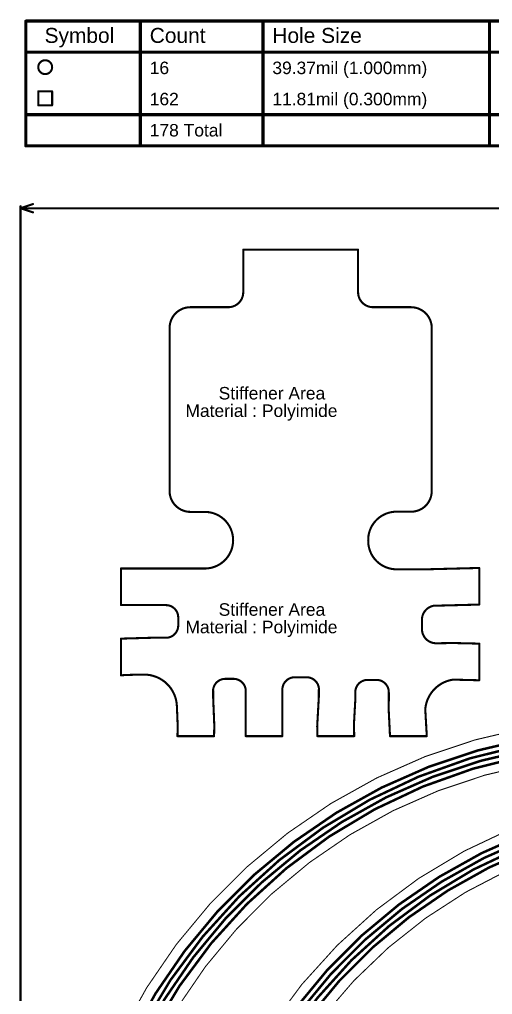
# Model space of a CAD drawing. Header units: inches. Extents: x -17 to 349, y -40 to 215.
# Drawn here: x -2.6 to 55.1, y 96.2 to 215.3 of the extents above; entities that cross this region are included whole.
import ezdxf

# ---------------------------------------------------------------- set-up
doc = ezdxf.new("R2010")
doc.units = ezdxf.units.IN
for name, color, linetype in [('Board Outline', 216, 'Continuous'), ('Bottom Layer', 5, 'Continuous'), ('Dimension', 6, 'Continuous'), ('Drill Drawing', 1, 'Continuous'), ('Fabrication', 76, 'Continuous')]:
    doc.layers.add(name, color=color, linetype=linetype)
doc.styles.add('Arial', font='', dxfattribs={"height": 0.2})
doc.styles.get('Arial').set_extended_font_data('Arial')

msp = doc.modelspace()

# ---------------------------------------------------------------- linework, layer by layer
at = {"layer": 'Board Outline', "const_width": 0.127}
for points in [[(2.47029732, 60.4223455, -0.4142195751567328), (71.99095584, 129.94157654)], [(6.940295999999999, 60.4223455, -0.4142199883427267), (71.99095584, 125.47157786)], [(16.92229788, 55.71695232, -0.4142090794588383), (82.68929614, 121.48495642)], [(21.39229656, 55.71695232, -0.3988783474049679), (79.46506078, 116.93005062)]]:
    msp.add_lwpolyline(points, format="xyb", dxfattribs=at)
at = {"layer": 'Bottom Layer', "const_width": 0.3048}
for points in [[(3.73421656, 60.4223455, -0.4142135623730951), (71.98706963999999, 128.59859218)], [(4.37747156, 60.42499218, -0.4142135513537978), (71.98706963999999, 127.93818964)], [(5.027470259999999, 60.42499218, -0.4142135734834939), (71.98706963999999, 127.27779218)], [(5.697435899999999, 60.44492356, -0.4142135286851717), (71.98706456, 126.61738964)], [(18.17946834, 55.72599218, -0.4142135739342706), (82.52806964, 120.26739218)], [(18.82946958, 55.72599218, -0.4142135623897687), (82.52806964, 119.60698964)], [(19.47947082, 55.73657382, -0.4142135505909564), (82.55346963999999, 118.94659218)], [(20.16536988, 55.76198398, -0.4142135742870353), (82.52806964, 118.28618964)]]:
    msp.add_lwpolyline(points, format="xyb", dxfattribs=at)
at = {"layer": 'Dimension', "const_width": 0.254}
for points in [[(-2.52168152, 192.22785278), (-0.99768152, 192.73585278)], [(-2.52168152, 17.06951628), (-2.52168152, 192.48185278)], [(-2.52168152, 192.22785278), (-0.99768152, 191.71985278)], [(-2.52168152, 192.22785278), (82.17869771999999, 192.22785278)]]:
    msp.add_lwpolyline(points, dxfattribs=at)
at = {"layer": 'Dimension', "const_width": 0.127}
for points in [[(-2.58518152, 192.48185278, 1), (-2.45818152, 192.48185278, 1)], [(-2.58518152, 192.22785278, 1), (-2.45818152, 192.22785278, 1)], [(-2.58518152, 192.22785278, 1), (-2.45818152, 192.22785278, 1)], [(-2.58518152, 192.22785278, 1), (-2.45818152, 192.22785278, 1)], [(-1.06118152, 192.73585278, 1), (-0.93418152, 192.73585278, 1)], [(-1.06118152, 191.71985278, 1), (-0.93418152, 191.71985278, 1)]]:
    msp.add_lwpolyline(points, format="xyb", close=True, dxfattribs=at)
at = {"layer": 'Drill Drawing'}
for points, const_width in [([(-1.87196222, 215.08827188), (267.90271286, 215.08827188)], 0.3809999999999999), ([(-1.87196222, 199.84827188), (-1.87196222, 215.08827188)], 0.3809999999999999), ([(12.12028056, 199.84827188), (12.12028056, 215.08827188)], 0.3809999999999999), ([(27.10233594, 199.84827188), (27.10233594, 215.08827188)], 0.3809999999999999), ([(54.7802816, 199.84827188), (54.7802816, 215.08827188)], 0.3809999999999999), ([(-1.87196222, 211.27827188), (267.90271286, 211.27827188)], 0.3809999999999999), ([(-0.35325304, 206.49460352), (1.3400786, 206.49460352)], 0.254), ([(-0.35325304, 204.80127188), (-0.35325304, 206.49460352)], 0.254), ([(1.3400786, 204.80127188), (1.3400786, 206.49460352)], 0.254), ([(-0.35325304, 204.80127188), (1.3400786, 204.80127188)], 0.254), ([(-1.87196222, 203.65827188), (267.90271286, 203.65827188)], 0.3809999999999999), ([(-1.87196222, 199.84827188), (267.90271286, 199.84827188)], 0.3809999999999999)]:
    msp.add_lwpolyline(points, dxfattribs=dict(at, const_width=const_width))
for points, const_width in [([(-1.96721222, 215.08827188, 1), (-1.77671222, 215.08827188, 1)], 0.1905), ([(-1.96721222, 215.08827188, 1), (-1.77671222, 215.08827188, 1)], 0.1905), ([(12.02503056, 215.08827188, 1), (12.21553056, 215.08827188, 1)], 0.1905), ([(27.00708594, 215.08827188, 1), (27.19758594, 215.08827188, 1)], 0.1905), ([(54.68503159999999, 215.08827188, 1), (54.8755316, 215.08827188, 1)], 0.1905), ([(-1.96721222, 211.27827188, 1), (-1.77671222, 211.27827188, 1)], 0.1905), ([(1.3400786, 209.4579377, 1), (-0.35325304, 209.4579377, 1)], 0.254), ([(-0.41675304, 209.4579377, 1), (-0.28975304, 209.4579377, 1)], 0.127), ([(1.2765786, 209.4579377, 1), (1.4035786, 209.4579377, 1)], 0.127), ([(-0.41675304, 206.49460352, 1), (-0.28975304, 206.49460352, 1)], 0.127), ([(-0.41675304, 206.49460352, 1), (-0.28975304, 206.49460352, 1)], 0.127), ([(1.2765786, 206.49460352, 1), (1.4035786, 206.49460352, 1)], 0.127), ([(1.2765786, 206.49460352, 1), (1.4035786, 206.49460352, 1)], 0.127), ([(-0.41675304, 204.80127188, 1), (-0.28975304, 204.80127188, 1)], 0.127), ([(-0.41675304, 204.80127188, 1), (-0.28975304, 204.80127188, 1)], 0.127), ([(1.2765786, 204.80127188, 1), (1.4035786, 204.80127188, 1)], 0.127), ([(1.2765786, 204.80127188, 1), (1.4035786, 204.80127188, 1)], 0.127), ([(-1.96721222, 203.65827188, 1), (-1.77671222, 203.65827188, 1)], 0.1905), ([(-1.96721222, 199.84827188, 1), (-1.77671222, 199.84827188, 1)], 0.1905), ([(-1.96721222, 199.84827188, 1), (-1.77671222, 199.84827188, 1)], 0.1905), ([(12.02503056, 199.84827188, 1), (12.21553056, 199.84827188, 1)], 0.1905), ([(27.00708594, 199.84827188, 1), (27.19758594, 199.84827188, 1)], 0.1905), ([(54.68503159999999, 199.84827188, 1), (54.8755316, 199.84827188, 1)], 0.1905)]:
    msp.add_lwpolyline(points, format="xyb", close=True, dxfattribs=dict(at, const_width=const_width))
at = {"layer": 'Fabrication', "const_width": 0.254}
for points in [[(24.686387, 181.96094418), (24.686387, 187.17387)], [(24.686387, 187.17387), (38.72432438, 187.17387)], [(38.72431168, 181.96093148), (38.72431168, 187.1738573)], [(18.22886118, 180.1444708), (22.86991362, 180.1444708)], [(40.54078506, 180.1444581), (45.18183749999999, 180.1444581)], [(15.68935394, 157.6908708), (15.68935394, 177.60398058)], [(47.72135744, 157.6908708), (47.72135744, 177.60398058)], [(46.9777572, 155.89565976), (46.97777498, 155.89564198)], [(18.24651672, 155.1444573), (18.98047004, 155.1444573)], [(18.98047004, 155.1444573), (19.99647004, 155.1444573)], [(43.41190708, 155.17259796), (44.42790708, 155.17259796)], [(44.42790708, 155.17259796), (45.23213204, 155.17259796)], [(9.745248479999999, 148.22956638), (9.74525102, 148.22956384)], [(9.745248479999999, 143.75956516), (9.745248479999999, 148.22956638)], [(9.74525102, 148.22956384), (19.99647004, 148.22956384)], [(43.4142388, 148.13293208), (47.07370062, 148.13293208)], [(47.07370062, 148.13293208), (53.28830592, 148.291423)], [(53.28830592, 148.291423), (53.31498862, 148.29143062)], [(53.30164854, 148.29142808), (53.52516346, 148.2912198)], [(53.52516346, 143.82120842), (53.52516346, 148.2912198)], [(9.745248479999999, 143.75956516), (15.24526288, 143.75956516)], [(48.11010952, 143.70618198), (48.82652667999999, 143.70618198)], [(48.82652667999999, 143.70618198), (53.34569467999999, 143.82143448)], [(53.34569467999999, 143.82143448), (53.52516346, 143.82120842)], [(16.74526242, 141.2729458), (16.74526242, 142.25956562)], [(46.52514952, 140.83589054), (46.52514952, 141.97733098)], [(9.745248479999999, 139.66708414), (13.47429614, 139.77294372)], [(9.745248479999999, 135.18935116), (9.745248479999999, 139.66708414)], [(13.47429614, 139.77294372), (15.24526288, 139.77294372)], [(48.10595916, 139.10740784), (48.82652667999999, 139.10740784)], [(48.82652667999999, 139.10740784), (50.31646782, 139.13166992)], [(50.31646782, 139.13166992), (53.52516346, 139.0566815)], [(53.52516346, 134.58144026), (53.52516346, 139.0566815)], [(9.745248479999999, 135.18935116), (10.25005824, 135.21803538)], [(22.49833448, 134.75731494), (23.49931292, 134.75731494)], [(30.96931322, 134.94530288), (32.44139561999999, 134.94530288)], [(39.88193446, 134.62796798), (40.97265109999999, 134.62796798)], [(50.31743302, 134.66139692), (53.52516346, 134.58144026)], [(21.0090385, 133.43619236), (21.01950584, 132.3282342)], [(24.9886089, 133.43619236), (24.99926674, 133.39619244)], [(24.99926674, 133.26922038), (24.99926674, 133.39619244)], [(24.99926674, 133.26922038), (24.99931246, 133.2573154)], [(24.99931246, 132.86283562), (24.99931246, 133.2573154)], [(29.46931368, 133.52418304), (29.48001724, 133.62418284)], [(29.46931368, 132.51622214), (29.46931368, 133.52418304)], [(33.92236548, 132.51622214), (33.9306916, 133.62418284)], [(21.01950584, 132.3282342), (21.15182968, 129.08734914)], [(24.99931246, 132.86283562), (24.9997341, 127.75729846)], [(29.46931368, 132.51622214), (29.46934161999999, 132.51622214)], [(29.46931368, 132.51622214), (29.46973278, 127.75729846)], [(33.7243801, 128.96285358), (33.92236548, 132.51622214)], [(38.2200531, 129.29919276), (38.38193492, 132.20458446)], [(38.38193492, 132.20458446), (38.38193492, 133.1279659)], [(42.47265064, 132.02000774), (42.47265064, 133.1279659)], [(16.58206742, 131.43947804), (16.6816913, 128.99952102)], [(42.45664864, 131.07057352), (42.47004714, 132.02000774)], [(42.45664864, 131.07057352), (42.62023734, 127.75729846)], [(42.47004714, 132.02000774), (42.47265064, 132.02000774)], [(46.9268937, 131.07226262), (47.1151585, 127.75729846)], [(16.65224, 127.75729846), (16.6816913, 128.99952102)], [(21.12611726, 127.75729846), (21.15178142, 129.04301344)], [(21.15178142, 129.04301344), (21.15182968, 129.08734914)], [(33.7243801, 128.96285358), (33.72507352, 128.88660786)], [(33.7243801, 128.96285358), (33.75385934, 127.75729846)], [(38.21929364, 129.0851241), (38.2200531, 129.29919276)], [(38.21929364, 129.0851241), (38.2485011, 127.75729846)], [(16.65224, 127.75729846), (21.12611726, 127.75729846)], [(24.9997341, 127.75729846), (29.46973278, 127.75729846)], [(33.75385934, 127.75729846), (38.2485011, 127.75729846)], [(42.62023734, 127.75729846), (47.1151585, 127.75729846)]]:
    msp.add_lwpolyline(points, dxfattribs=at)
at = {"layer": 'Fabrication', "const_width": 0.127}
for points in [[(24.622887, 187.17387, 1), (24.749887, 187.17387, 1)], [(24.622887, 187.17387, 1), (24.749887, 187.17387, 1)], [(38.66081168, 187.1738573, 1), (38.78781168, 187.1738573, 1)], [(38.66082437999999, 187.17387, 1), (38.78782438, 187.17387, 1)], [(24.622887, 181.96094418, 1), (24.749887, 181.96094418, 1)], [(24.622887, 181.96094418, 1), (24.749887, 181.96094418, 1)], [(38.66081168, 181.96093148, 1), (38.78781168, 181.96093148, 1)], [(38.66081168, 181.96093148, 1), (38.78781168, 181.96093148, 1)], [(18.16536118, 180.1444708, 1), (18.29236118, 180.1444708, 1)], [(18.16536118, 180.1444708, 1), (18.29236118, 180.1444708, 1)], [(22.80641362, 180.1444708, 1), (22.93341362, 180.1444708, 1)], [(22.80641362, 180.1444708, 1), (22.93341362, 180.1444708, 1)], [(40.47728505999999, 180.1444581, 1), (40.60428506, 180.1444581, 1)], [(40.47728505999999, 180.1444581, 1), (40.60428506, 180.1444581, 1)], [(45.1183375, 180.1444581, 1), (45.2453375, 180.1444581, 1)], [(45.11835019999999, 180.1444708, 1), (45.2453502, 180.1444708, 1)], [(16.37015014, 179.40087056, 1), (16.49715014, 179.40087056, 1)], [(16.37015014, 179.40087056, 1), (16.49715014, 179.40087056, 1)], [(46.91356124, 179.40087056, 1), (47.04056124, 179.40087056, 1)], [(46.91356124, 179.40087056, 1), (47.04056124, 179.40087056, 1)], [(15.62585394, 177.60398058, 1), (15.75285394, 177.60398058, 1)], [(15.62585394, 177.60398058, 1), (15.75285394, 177.60398058, 1)], [(47.65785743999999, 177.60398058, 1), (47.78485744, 177.60398058, 1)], [(47.65785743999999, 177.60398058, 1), (47.78485744, 177.60398058, 1)], [(15.62585394, 157.6908708, 1), (15.75285394, 157.6908708, 1)], [(15.62585394, 157.6908708, 1), (15.75285394, 157.6908708, 1)], [(47.65785743999999, 157.6908708, 1), (47.78485744, 157.6908708, 1)], [(47.65785743999999, 157.6908708, 1), (47.78485744, 157.6908708, 1)], [(16.36945418, 155.89565976, 1), (16.49645418, 155.89565976, 1)], [(16.36945418, 155.89565976, 1), (16.49645418, 155.89565976, 1)], [(46.9142572, 155.89565976, 1), (47.0412572, 155.89565976, 1)], [(46.9142572, 155.89565976, 1), (47.0412572, 155.89565976, 1)], [(46.9142572, 155.89565976, 1), (47.0412572, 155.89565976, 1)], [(46.91427497999999, 155.89564198, 1), (47.04127498, 155.89564198, 1)], [(18.18301672, 155.1444573, 1), (18.31001672, 155.1444573, 1)], [(18.18301672, 155.1444573, 1), (18.31001672, 155.1444573, 1)], [(18.91697004, 155.1444573, 1), (19.04397004, 155.1444573, 1)], [(18.91697004, 155.1444573, 1), (19.04397004, 155.1444573, 1)], [(19.93297004, 155.1444573, 1), (20.05997004, 155.1444573, 1)], [(19.93297004, 155.1444446, 1), (20.05997004, 155.1444446, 1)], [(43.34840707999999, 155.17259796, 1), (43.47540708, 155.17259796, 1)], [(43.34840707999999, 155.17258526, 1), (43.47540708, 155.17258526, 1)], [(44.36440708, 155.17259796, 1), (44.49140707999999, 155.17259796, 1)], [(44.36440708, 155.17259796, 1), (44.49140707999999, 155.17259796, 1)], [(45.16863203999999, 155.17259796, 1), (45.29563204, 155.17259796, 1)], [(45.16863203999999, 155.17259796, 1), (45.29563204, 155.17259796, 1)], [(23.39041042, 151.68700422, 1), (23.51741042, 151.68700422, 1)], [(23.39041042, 151.68700422, 1), (23.51741042, 151.68700422, 1)], [(39.89321714, 151.59039532, 1), (40.02021714, 151.59039532, 1)], [(39.89329842, 151.59037246, 1), (40.02029842, 151.59037246, 1)], [(9.68174848, 148.22956638, 1), (9.808748479999998, 148.22956638, 1)], [(9.68174848, 148.22956638, 1), (9.808748479999998, 148.22956638, 1)], [(9.68175102, 148.22956384, 1), (9.808751019999999, 148.22956384, 1)], [(9.68175102, 148.22956384, 1), (9.808751019999999, 148.22956384, 1)], [(19.93297004, 148.22956384, 1), (20.05997004, 148.22956384, 1)], [(19.93297004, 148.22956384, 1), (20.05997004, 148.22956384, 1)], [(43.3507388, 148.13293208, 1), (43.4777388, 148.13293208, 1)], [(43.3507388, 148.13293208, 1), (43.4777388, 148.13293208, 1)], [(47.01020061999999, 148.13293208, 1), (47.13720062, 148.13293208, 1)], [(47.01020061999999, 148.13293208, 1), (47.13720062, 148.13293208, 1)], [(53.22480591999999, 148.291423, 1), (53.35180592, 148.291423, 1)], [(53.22480591999999, 148.291423, 1), (53.35180592, 148.291423, 1)], [(53.23814853999999, 148.29142808, 1), (53.36514854, 148.29142808, 1)], [(53.25148862, 148.29143062, 1), (53.37848862, 148.29143062, 1)], [(53.46166346, 148.2912198, 1), (53.58866346, 148.2912198, 1)], [(53.46166346, 148.2912198, 1), (53.58866346, 148.2912198, 1)], [(9.68174848, 143.75956516, 1), (9.808748479999998, 143.75956516, 1)], [(9.68174848, 143.75956516, 1), (9.808748479999998, 143.75956516, 1)], [(15.18176288, 143.75956516, 1), (15.30876288, 143.75956516, 1)], [(15.18176288, 143.75956516, 1), (15.30876288, 143.75956516, 1)], [(48.04660952, 143.70618198, 1), (48.17360952, 143.70618198, 1)], [(48.04660952, 143.70618198, 1), (48.17360952, 143.70618198, 1)], [(48.76302668, 143.70618198, 1), (48.89002668, 143.70618198, 1)], [(48.76302668, 143.70618198, 1), (48.89002668, 143.70618198, 1)], [(53.28219468, 143.82143448, 1), (53.40919468, 143.82143448, 1)], [(53.28219468, 143.82143448, 1), (53.40919468, 143.82143448, 1)], [(53.46166346, 143.82120842, 1), (53.58866346, 143.82120842, 1)], [(53.46166346, 143.82120842, 1), (53.58866346, 143.82120842, 1)], [(16.68176242, 142.25956562, 1), (16.80876242, 142.25956562, 1)], [(16.68176242, 142.25956562, 1), (16.80876242, 142.25956562, 1)], [(46.46164951999999, 141.97733098, 1), (46.58864952, 141.97733098, 1)], [(46.46164951999999, 141.97733098, 1), (46.58864952, 141.97733098, 1)], [(16.68176242, 141.2729458, 1), (16.80876242, 141.2729458, 1)], [(16.68176242, 141.2729458, 1), (16.80876242, 141.2729458, 1)], [(46.46164951999999, 140.83589054, 1), (46.58864952, 140.83589054, 1)], [(46.46164951999999, 140.83589054, 1), (46.58864952, 140.83589054, 1)], [(9.68174848, 139.66708414, 1), (9.808748479999998, 139.66708414, 1)], [(9.68174848, 139.66708414, 1), (9.808748479999998, 139.66708414, 1)], [(13.41079614, 139.77294372, 1), (13.53779614, 139.77294372, 1)], [(13.41079614, 139.77294372, 1), (13.53779614, 139.77294372, 1)], [(15.18176288, 139.77294626, 1), (15.30876288, 139.77294626, 1)], [(15.18176288, 139.77294372, 1), (15.30876288, 139.77294372, 1)], [(48.04245916, 139.10740784, 1), (48.16945916, 139.10740784, 1)], [(48.04245916, 139.10740784, 1), (48.16945916, 139.10740784, 1)], [(48.76302668, 139.10740784, 1), (48.89002668, 139.10740784, 1)], [(48.76302668, 139.10740784, 1), (48.89002668, 139.10740784, 1)], [(50.25296781999999, 139.13166992, 1), (50.37996782, 139.13166992, 1)], [(50.25296781999999, 139.13166992, 1), (50.37996782, 139.13166992, 1)], [(53.46166346, 139.0566815, 1), (53.58866346, 139.0566815, 1)], [(53.46166346, 139.0566815, 1), (53.58866346, 139.0566815, 1)], [(9.68174848, 135.18935116, 1), (9.808748479999998, 135.18935116, 1)], [(9.68174848, 135.18935116, 1), (9.808748479999998, 135.18935116, 1)], [(10.18655824, 135.21803538, 1), (10.31355824, 135.21803538, 1)], [(10.18655824, 135.21803538, 1), (10.31355824, 135.21803538, 1)], [(12.49661458, 135.27621408, 1), (12.62361458, 135.27621408, 1)], [(12.49661712, 135.27621662, 1), (12.62361712, 135.27621662, 1)], [(22.43483448, 134.75731494, 1), (22.56183448, 134.75731494, 1)], [(22.43483448, 134.75731494, 1), (22.56183448, 134.75731494, 1)], [(23.43581292, 134.75731494, 1), (23.56281292, 134.75731494, 1)], [(23.43581292, 134.75731494, 1), (23.56281292, 134.75731494, 1)], [(30.90581322, 134.94530288, 1), (31.03281322, 134.94530288, 1)], [(30.90581322, 134.94530288, 1), (31.03281322, 134.94530288, 1)], [(32.37789562, 134.94530288, 1), (32.50489562, 134.94530288, 1)], [(32.37789562, 134.94530288, 1), (32.50489562, 134.94530288, 1)], [(39.81843446, 134.62796798, 1), (39.94543446, 134.62796798, 1)], [(39.81843446, 134.62796544, 1), (39.94543446, 134.62796544, 1)], [(40.9091511, 134.62796798, 1), (41.0361511, 134.62796798, 1)], [(40.9091511, 134.62796544, 1), (41.0361511, 134.62796544, 1)], [(50.25393302, 134.66139692, 1), (50.38093301999999, 134.66139692, 1)], [(50.25393302, 134.66139692, 1), (50.38093301999999, 134.66139692, 1)], [(53.46166346, 134.58144026, 1), (53.58866346, 134.58144026, 1)], [(53.46166346, 134.58144026, 1), (53.58866346, 134.58144026, 1)], [(20.9455385, 133.43619236, 1), (21.0725385, 133.43619236, 1)], [(20.9455385, 133.43619236, 1), (21.0725385, 133.43619236, 1)], [(24.9251089, 133.43619236, 1), (25.0521089, 133.43619236, 1)], [(24.9251089, 133.43619236, 1), (25.0521089, 133.43619236, 1)], [(24.93576674, 133.39619244, 1), (25.06276674, 133.39619244, 1)], [(24.93576674, 133.39619244, 1), (25.06276674, 133.39619244, 1)], [(24.93576674, 133.26922038, 1), (25.06276674, 133.26922038, 1)], [(24.93576674, 133.26922038, 1), (25.06276674, 133.26922038, 1)], [(24.93581246, 133.2573154, 1), (25.06281246, 133.2573154, 1)], [(24.93581246, 133.2573154, 1), (25.06281246, 133.2573154, 1)], [(29.40581368, 133.52418304, 1), (29.53281368, 133.52418304, 1)], [(29.40581368, 133.52418304, 1), (29.53281368, 133.52418304, 1)], [(29.41651724, 133.62418284, 1), (29.54351724, 133.62418284, 1)], [(29.41651724, 133.6241803, 1), (29.54351724, 133.6241803, 1)], [(33.8671916, 133.62418284, 1), (33.9941916, 133.62418284, 1)], [(33.8671916, 133.6241803, 1), (33.9941916, 133.6241803, 1)], [(20.95600584, 132.3282342, 1), (21.08300584, 132.3282342, 1)], [(20.95600584, 132.3282342, 1), (21.08300584, 132.3282342, 1)], [(24.93581246, 132.86283562, 1), (25.06281246, 132.86283562, 1)], [(24.93581246, 132.86283562, 1), (25.06281246, 132.86283562, 1)], [(29.40581368, 132.51622214, 1), (29.53281368, 132.51622214, 1)], [(29.40581368, 132.51622214, 1), (29.53281368, 132.51622214, 1)], [(29.40581368, 132.51622214, 1), (29.53281368, 132.51622214, 1)], [(29.40584162, 132.51622214, 1), (29.53284162, 132.51622214, 1)], [(33.85886548, 132.51622214, 1), (33.98586548, 132.51622214, 1)], [(33.85886548, 132.51622214, 1), (33.98586548, 132.51622214, 1)], [(38.31843492, 133.1279659, 1), (38.44543492, 133.1279659, 1)], [(38.31843492, 133.1279659, 1), (38.44543492, 133.1279659, 1)], [(38.31843492, 132.20458446, 1), (38.44543492, 132.20458446, 1)], [(38.31843492, 132.20458446, 1), (38.44543492, 132.20458446, 1)], [(42.40915063999999, 133.1279659, 1), (42.53615064, 133.1279659, 1)], [(42.40915063999999, 133.1279659, 1), (42.53615064, 133.1279659, 1)], [(16.51856742, 131.43947804, 1), (16.64556742, 131.43947804, 1)], [(16.51856742, 131.43947804, 1), (16.64556742, 131.43947804, 1)], [(42.39314864, 131.07057352, 1), (42.52014864, 131.07057352, 1)], [(42.39314864, 131.07057352, 1), (42.52014864, 131.07057352, 1)], [(42.40654714, 132.02000774, 1), (42.53354714, 132.02000774, 1)], [(42.40654714, 132.02000774, 1), (42.53354714, 132.02000774, 1)], [(42.40915063999999, 132.02000774, 1), (42.53615064, 132.02000774, 1)], [(42.40915063999999, 132.02000774, 1), (42.53615064, 132.02000774, 1)], [(46.8633937, 131.07226262, 1), (46.9903937, 131.07226262, 1)], [(46.8633937, 131.07226262, 1), (46.9903937, 131.07226262, 1)], [(16.6181913, 128.99952102, 1), (16.7451913, 128.99952102, 1)], [(16.6181913, 128.99952102, 1), (16.7451913, 128.99952102, 1)], [(21.08828142, 129.04301344, 1), (21.21528142, 129.04301344, 1)], [(21.08828142, 129.04301344, 1), (21.21528142, 129.04301344, 1)], [(21.08832968, 129.08734914, 1), (21.21532968, 129.08734914, 1)], [(21.08832968, 129.08734914, 1), (21.21532968, 129.08734914, 1)], [(33.66088009999999, 128.96285358, 1), (33.7878801, 128.96285358, 1)], [(33.66088009999999, 128.96285358, 1), (33.7878801, 128.96285358, 1)], [(33.66088009999999, 128.96285358, 1), (33.7878801, 128.96285358, 1)], [(33.66157352, 128.88660786, 1), (33.78857352, 128.88660786, 1)], [(38.15579364, 129.0851241, 1), (38.28279364, 129.0851241, 1)], [(38.15579364, 129.0851241, 1), (38.28279364, 129.0851241, 1)], [(38.1565531, 129.29919276, 1), (38.2835531, 129.29919276, 1)], [(38.1565531, 129.29919276, 1), (38.2835531, 129.29919276, 1)], [(16.58874, 127.75729846, 1), (16.71574, 127.75729846, 1)], [(16.58874, 127.75729846, 1), (16.71574, 127.75729846, 1)], [(21.06261726, 127.75729846, 1), (21.18961726, 127.75729846, 1)], [(21.06261726, 127.75729846, 1), (21.18961726, 127.75729846, 1)], [(24.9362341, 127.75729846, 1), (25.0632341, 127.75729846, 1)], [(24.9362341, 127.75729846, 1), (25.0632341, 127.75729846, 1)], [(29.40623278, 127.75729846, 1), (29.53323278, 127.75729846, 1)], [(29.40623278, 127.75729846, 1), (29.53323278, 127.75729846, 1)], [(33.69035934, 127.75729846, 1), (33.81735934, 127.75729846, 1)], [(33.69035934, 127.75729846, 1), (33.81735934, 127.75729846, 1)], [(38.18500109999999, 127.75729846, 1), (38.3120011, 127.75729846, 1)], [(38.18500109999999, 127.75729846, 1), (38.3120011, 127.75729846, 1)], [(42.55673734, 127.75729846, 1), (42.68373733999999, 127.75729846, 1)], [(42.55673734, 127.75729846, 1), (42.68373733999999, 127.75729846, 1)], [(47.05165849999999, 127.75729846, 1), (47.1786585, 127.75729846, 1)], [(47.05165849999999, 127.75729846, 1), (47.1786585, 127.75729846, 1)]]:
    msp.add_lwpolyline(points, format="xyb", close=True, dxfattribs=at)
at = {"layer": 'Fabrication', "const_width": 0.254}
for points in [[(24.686387, 181.96094418, -0.4142135623828077), (22.86991362, 180.1444708)], [(40.54078506, 180.1444581, -0.4142135623828077), (38.72431168, 181.96093148)], [(16.43365014, 179.40087056, -0.198912367379658), (18.22886118, 180.1444708)], [(45.1818502, 180.1444708, -0.198912367379658), (46.97706124, 179.40087056)], [(15.68935394, 177.60398058, -0.198912367379658), (16.43365014, 179.40087056)], [(46.97706124, 179.40087056, -0.198912367379658), (47.72135744, 177.60398058)], [(16.43295418, 155.89565976, -0.198912367379658), (15.68935394, 157.6908708)], [(47.72135744, 157.6908708, -0.198912367379658), (46.9777572, 155.89565976)], [(18.24651672, 155.1444573, -0.198912367379658), (16.43295418, 155.89565976)], [(46.9777572, 155.89565976, -0.198912367379658), (45.23213204, 155.17259796)], [(19.99647004, 155.1444446, -0.4142135623828077), (23.45391042, 151.68700422)], [(39.95671714, 151.59039532, -0.4248238825365849), (43.41190708, 155.17258526)], [(23.45391042, 151.68700422, -0.4142135623828077), (19.99647004, 148.22956384)], [(43.4142388, 148.13293208, -0.4142135623730951), (39.95679842, 151.59037246)], [(15.24526288, 143.75956516, -0.4142135623730951), (16.74526242, 142.25956562)], [(46.52514952, 141.97733098, -0.389016451855684), (48.11010952, 143.70618198)], [(16.74526242, 141.2729458, -0.4142135623730951), (15.24526288, 139.77294626)], [(48.10595916, 139.10740784, -0.3883257373484774), (46.52514952, 140.83589054)], [(10.25005824, 135.21803538, -0.0094298482993003), (12.56011458, 135.27621408)], [(12.56011712, 135.27621662, -0.4041484180288247), (16.58206742, 131.43947804)], [(21.0090385, 133.43619236, -0.3796200265151697), (22.49833448, 134.75731494)], [(23.49931292, 134.75731494, -0.3796200265151696), (24.9886089, 133.43619236)], [(29.48001724, 133.6241803, -0.3796200265151697), (30.96931322, 134.94530288)], [(32.44139561999999, 134.94530288, -0.3796200265151696), (33.9306916, 133.6241803)], [(38.38193492, 133.1279659, -0.4142135623730951), (39.88193446, 134.62796544)], [(40.97265109999999, 134.62796544, -0.4142135623730951), (42.47265064, 133.1279659)], [(46.9268937, 131.07226262, -0.3454005329415482), (50.31743302, 134.66139692)]]:
    msp.add_lwpolyline(points, format="xyb", dxfattribs=at)

# ---------------------------------------------------------------- texts
at = {"layer": 'Drill Drawing', "style": 'Arial'}
for s, height, p in [('Symbol', 1.8288, (0.41403778, 212.42127188)), ('Hole Size', 1.8288, (28.24533594, 212.42127188)), ('Count', 1.8288, (13.26328056, 212.42127188)), ('16', 1.524, (13.26328056, 208.61127188)), ('39.37mil (1.000mm)', 1.524, (28.24533594, 208.61127188)), ('162', 1.524, (13.26328056, 204.80127188)), ('11.81mil (0.300mm)', 1.524, (28.24533594, 204.80127188)), ('178 Total', 1.524, (13.26328056, 200.99127188))]:
    msp.add_text(s, height=height, dxfattribs=at).set_placement(p)
at = {"layer": 'Fabrication', "style": 'Arial'}
for s, p in [('Stiffener Area', (21.68808464, 168.87588018)), ('Material : Polyimide', (17.62408464, 166.74211508)), ('Stiffener Area', (21.68808464, 142.45988018)), ('Material : Polyimide', (17.62408464, 140.32611508))]:
    msp.add_text(s, height=1.524, dxfattribs=at).set_placement(p)

doc.saveas('drawing.dxf')
